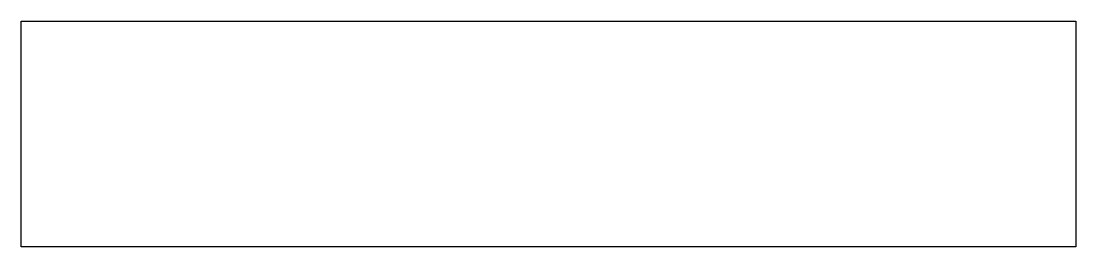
# Model space of a CAD drawing. Extents: x 920.6 to 990.6, y -42.7 to -27.7.
import ezdxf

# ---------------------------------------------------------------- set-up
doc = ezdxf.new("R2010")
doc.units = 0
doc.header["$LTSCALE"] = 15
doc.layers.get('0').update_dxf_attribs({"linetype": 'CONTINUOUS'})

msp = doc.modelspace()

# ---------------------------------------------------------------- linework, layer by layer
at = {"color": 0, "ltscale": 0.05}
msp.add_lwpolyline([(920.647, -27.694), (990.647, -27.694), (990.647, -42.694), (920.647, -42.694)], close=True, dxfattribs=at)

doc.saveas('drawing.dxf')
